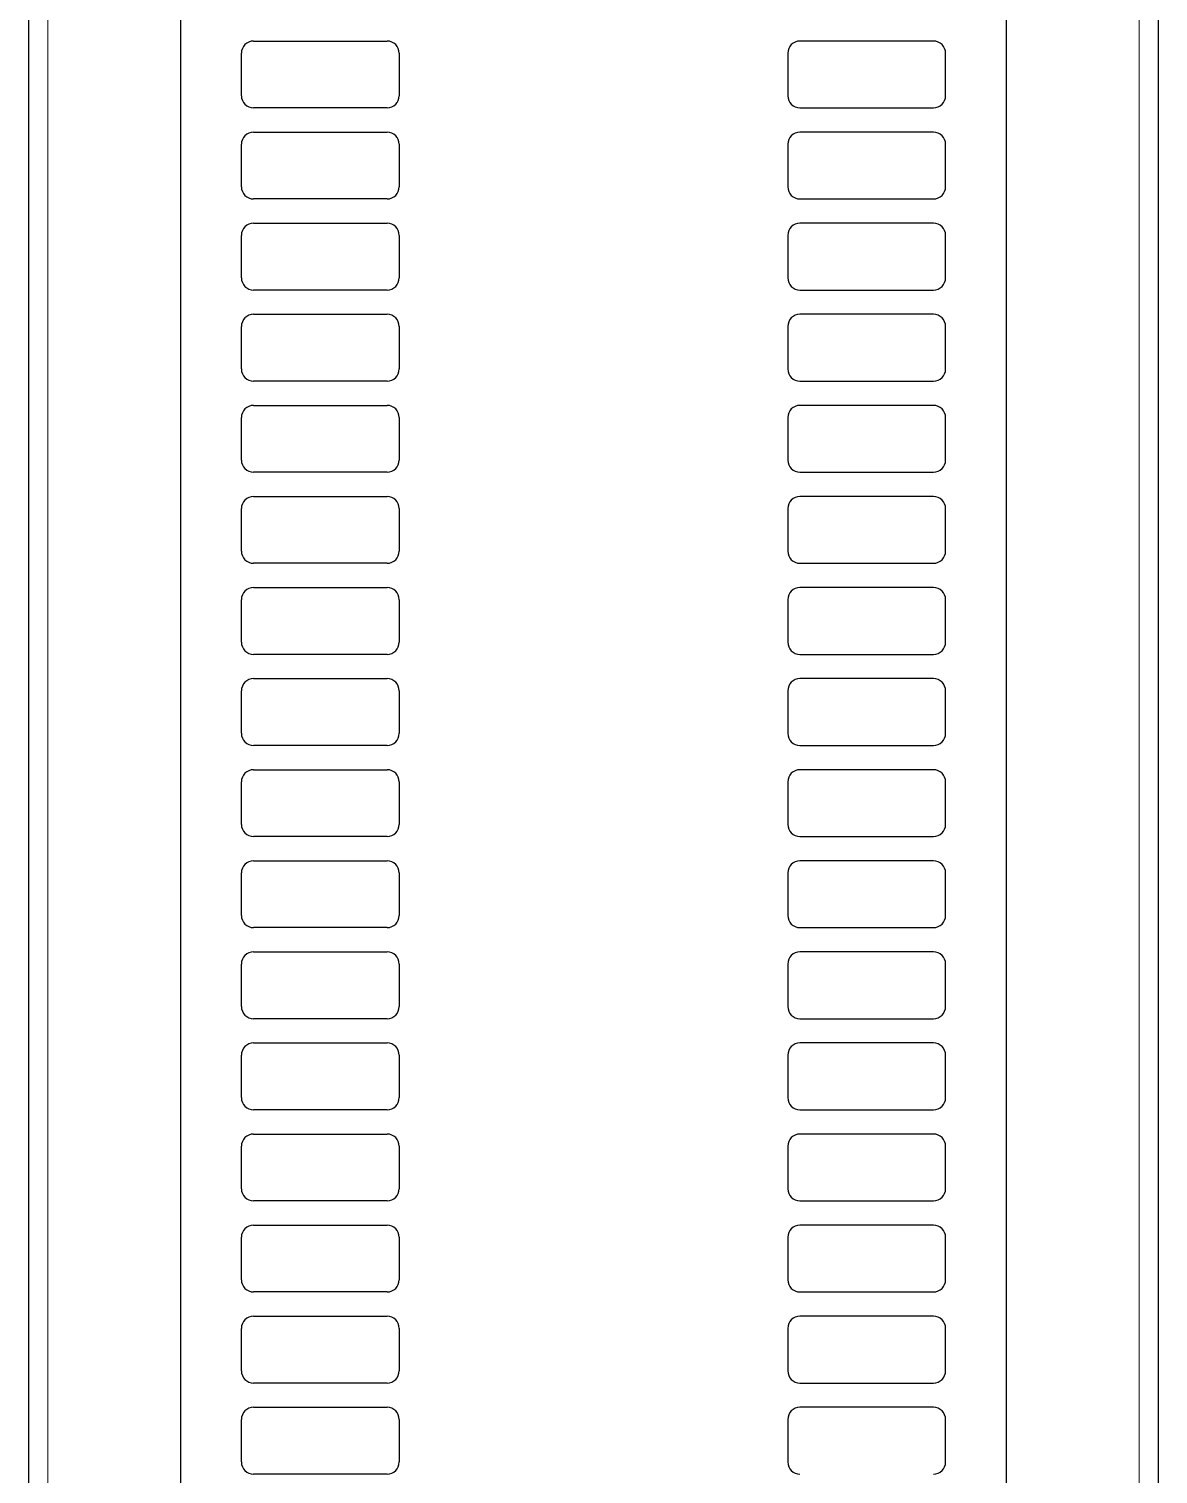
# Model space of a CAD drawing. Header units: millimetres. Extents: x -312 to 553, y -456 to 1988.
# Drawn here: x 302.6 to 488.6, y 1396.8 to 1634.8 of the extents above; entities that cross this region are included whole.
import ezdxf

# ---------------------------------------------------------------- set-up
doc = ezdxf.new("R2010")
doc.units = ezdxf.units.MM

msp = doc.modelspace()

# ---------------------------------------------------------------- linework, layer by layer
at = {"color": 7, "linetype": 'Continuous', "lineweight": 25}
for p, q in [((302.63, -240.25), (302.63, 1842.75)), ((488.63, 1842.75), (488.63, -240.25)), ((327.63, -240.25), (327.63, 1813.55)), ((463.63, 1813.55), (463.63, -240.25)), ((339.63, 1632.75), (361.63, 1632.75)), ((451.63, 1632.75), (429.63, 1632.75)), ((337.63, 1623.75), (337.63, 1630.75)), ((363.63, 1630.75), (363.63, 1623.75)), ((427.63, 1630.75), (427.63, 1623.75)), ((453.63, 1623.75), (453.63, 1630.75)), ((361.63, 1621.75), (339.63, 1621.75)), ((429.63, 1621.75), (451.63, 1621.75)), ((339.63, 1617.75), (361.63, 1617.75)), ((451.63, 1617.75), (429.63, 1617.75)), ((337.63, 1608.75), (337.63, 1615.75)), ((363.63, 1615.75), (363.63, 1608.75)), ((427.63, 1615.75), (427.63, 1608.75)), ((453.63, 1608.75), (453.63, 1615.75)), ((361.63, 1606.75), (339.63, 1606.75)), ((429.63, 1606.75), (451.63, 1606.75)), ((339.63, 1602.75), (361.63, 1602.75)), ((451.63, 1602.75), (429.63, 1602.75)), ((337.63, 1593.75), (337.63, 1600.75)), ((363.63, 1600.75), (363.63, 1593.75)), ((427.63, 1600.75), (427.63, 1593.75)), ((453.63, 1593.75), (453.63, 1600.75)), ((361.63, 1591.75), (339.63, 1591.75)), ((429.63, 1591.75), (451.63, 1591.75)), ((339.63, 1587.75), (361.63, 1587.75)), ((451.63, 1587.75), (429.63, 1587.75)), ((337.63, 1578.75), (337.63, 1585.75)), ((363.63, 1585.75), (363.63, 1578.75)), ((427.63, 1585.75), (427.63, 1578.75)), ((453.63, 1578.75), (453.63, 1585.75)), ((361.63, 1576.75), (339.63, 1576.75)), ((429.63, 1576.75), (451.63, 1576.75)), ((339.63, 1572.75), (361.63, 1572.75)), ((451.63, 1572.75), (429.63, 1572.75)), ((337.63, 1563.75), (337.63, 1570.75)), ((363.63, 1570.75), (363.63, 1563.75)), ((427.63, 1570.75), (427.63, 1563.75)), ((453.63, 1563.75), (453.63, 1570.75)), ((361.63, 1561.75), (339.63, 1561.75)), ((429.63, 1561.75), (451.63, 1561.75)), ((339.63, 1557.75), (361.63, 1557.75)), ((451.63, 1557.75), (429.63, 1557.75)), ((337.63, 1548.75), (337.63, 1555.75)), ((363.63, 1555.75), (363.63, 1548.75)), ((427.63, 1555.75), (427.63, 1548.75)), ((453.63, 1548.75), (453.63, 1555.75)), ((361.63, 1546.75), (339.63, 1546.75)), ((429.63, 1546.75), (451.63, 1546.75)), ((339.63, 1542.75), (361.63, 1542.75)), ((451.63, 1542.75), (429.63, 1542.75)), ((337.63, 1533.75), (337.63, 1540.75)), ((363.63, 1540.75), (363.63, 1533.75)), ((427.63, 1540.75), (427.63, 1533.75)), ((453.63, 1533.75), (453.63, 1540.75)), ((361.63, 1531.75), (339.63, 1531.75)), ((429.63, 1531.75), (451.63, 1531.75)), ((337.63, 1518.75), (337.63, 1525.75)), ((339.63, 1527.75), (361.63, 1527.75)), ((363.63, 1525.75), (363.63, 1518.75)), ((427.63, 1525.75), (427.63, 1518.75)), ((451.63, 1527.75), (429.63, 1527.75)), ((453.63, 1518.75), (453.63, 1525.75)), ((361.63, 1516.75), (339.63, 1516.75)), ((429.63, 1516.75), (451.63, 1516.75)), ((339.63, 1512.75), (361.63, 1512.75)), ((451.63, 1512.75), (429.63, 1512.75)), ((337.63, 1503.75), (337.63, 1510.75)), ((363.63, 1510.75), (363.63, 1503.75)), ((427.63, 1510.75), (427.63, 1503.75)), ((453.63, 1503.75), (453.63, 1510.75)), ((361.63, 1501.75), (339.63, 1501.75)), ((429.63, 1501.75), (451.63, 1501.75)), ((339.63, 1497.75), (361.63, 1497.75)), ((451.63, 1497.75), (429.63, 1497.75)), ((337.63, 1488.75), (337.63, 1495.75)), ((363.63, 1495.75), (363.63, 1488.75)), ((427.63, 1495.75), (427.63, 1488.75)), ((453.63, 1488.75), (453.63, 1495.75)), ((361.63, 1486.75), (339.63, 1486.75)), ((429.63, 1486.75), (451.63, 1486.75)), ((339.63, 1482.75), (361.63, 1482.75)), ((451.63, 1482.75), (429.63, 1482.75)), ((337.63, 1473.75), (337.63, 1480.75)), ((363.63, 1480.75), (363.63, 1473.75)), ((427.63, 1480.75), (427.63, 1473.75)), ((453.63, 1473.75), (453.63, 1480.75)), ((361.63, 1471.75), (339.63, 1471.75)), ((429.63, 1471.75), (451.63, 1471.75)), ((339.63, 1467.75), (361.63, 1467.75)), ((451.63, 1467.75), (429.63, 1467.75)), ((337.63, 1458.75), (337.63, 1465.75)), ((363.63, 1465.75), (363.63, 1458.75)), ((427.63, 1465.75), (427.63, 1458.75)), ((453.63, 1458.75), (453.63, 1465.75)), ((361.63, 1456.75), (339.63, 1456.75)), ((429.63, 1456.75), (451.63, 1456.75)), ((339.63, 1452.75), (361.63, 1452.75)), ((451.63, 1452.75), (429.63, 1452.75)), ((337.63, 1443.75), (337.63, 1450.75)), ((363.63, 1450.75), (363.63, 1443.75)), ((427.63, 1450.75), (427.63, 1443.75)), ((453.63, 1443.75), (453.63, 1450.75)), ((361.63, 1441.75), (339.63, 1441.75)), ((429.63, 1441.75), (451.63, 1441.75)), ((339.63, 1437.75), (361.63, 1437.75)), ((451.63, 1437.75), (429.63, 1437.75)), ((337.63, 1428.75), (337.63, 1435.75)), ((363.63, 1435.75), (363.63, 1428.75)), ((427.63, 1435.75), (427.63, 1428.75)), ((453.63, 1428.75), (453.63, 1435.75)), ((361.63, 1426.75), (339.63, 1426.75)), ((429.63, 1426.75), (451.63, 1426.75)), ((339.63, 1422.75), (361.63, 1422.75)), ((451.63, 1422.75), (429.63, 1422.75)), ((337.63, 1413.75), (337.63, 1420.75)), ((363.63, 1420.75), (363.63, 1413.75)), ((427.63, 1420.75), (427.63, 1413.75)), ((453.63, 1413.75), (453.63, 1420.75)), ((361.63, 1411.75), (339.63, 1411.75)), ((429.63, 1411.75), (451.63, 1411.75)), ((339.63, 1407.75), (361.63, 1407.75)), ((451.63, 1407.75), (429.63, 1407.75)), ((337.63, 1398.75), (337.63, 1405.75)), ((363.63, 1405.75), (363.63, 1398.75)), ((427.63, 1405.75), (427.63, 1398.75)), ((453.63, 1398.75), (453.63, 1405.75)), ((361.63, 1396.75), (339.63, 1396.75))]:
    msp.add_line(p, q, dxfattribs=at)
at = {"color": 8, "linetype": 'Continuous', "lineweight": 18}
for p, q in [((305.73, -240.25), (305.73, 1813.55)), ((485.53, 1813.55), (485.53, -240.25))]:
    msp.add_line(p, q, dxfattribs=at)
at = {"color": 7, "linetype": 'Continuous', "lineweight": 25}
for centre, start, end in [((339.63, 1630.75), 90, 180), ((361.63, 1630.75), 0, 90), ((429.63, 1630.75), 90, 180), ((451.63, 1630.75), 0, 90), ((339.63, 1623.75), 180, 270), ((361.63, 1623.75), 270, 0), ((429.63, 1623.75), 180, 270), ((451.63, 1623.75), 270, 0), ((339.63, 1615.75), 90, 180), ((361.63, 1615.75), 0, 90), ((429.63, 1615.75), 90, 180), ((451.63, 1615.75), 0, 90), ((339.63, 1608.75), 180, 270), ((361.63, 1608.75), 270, 0), ((429.63, 1608.75), 180, 270), ((451.63, 1608.75), 270, 0), ((339.63, 1600.75), 90, 180), ((361.63, 1600.75), 0, 90), ((429.63, 1600.75), 90, 180), ((451.63, 1600.75), 0, 90), ((339.63, 1593.75), 180, 270), ((361.63, 1593.75), 270, 0), ((429.63, 1593.75), 180, 270), ((451.63, 1593.75), 270, 0), ((339.63, 1585.75), 90, 180), ((361.63, 1585.75), 0, 90), ((429.63, 1585.75), 90, 180), ((451.63, 1585.75), 0, 90), ((339.63, 1578.75), 180, 270), ((361.63, 1578.75), 270, 0), ((429.63, 1578.75), 180, 270), ((451.63, 1578.75), 270, 0), ((339.63, 1570.75), 90, 180), ((361.63, 1570.75), 0, 90), ((429.63, 1570.75), 90, 180), ((451.63, 1570.75), 0, 90), ((339.63, 1563.75), 180, 270), ((361.63, 1563.75), 270, 0), ((429.63, 1563.75), 180, 270), ((451.63, 1563.75), 270, 0), ((339.63, 1555.75), 90, 180), ((361.63, 1555.75), 0, 90), ((429.63, 1555.75), 90, 180), ((451.63, 1555.75), 0, 90), ((339.63, 1548.75), 180, 270), ((361.63, 1548.75), 270, 0), ((429.63, 1548.75), 180, 270), ((451.63, 1548.75), 270, 0), ((339.63, 1540.75), 90, 180), ((361.63, 1540.75), 0, 90), ((429.63, 1540.75), 90, 180), ((451.63, 1540.75), 0, 90), ((339.63, 1533.75), 180, 270), ((361.63, 1533.75), 270, 0), ((429.63, 1533.75), 180, 270), ((451.63, 1533.75), 270, 0), ((339.63, 1525.75), 90, 180), ((361.63, 1525.75), 0, 90), ((429.63, 1525.75), 90, 180), ((451.63, 1525.75), 0, 90), ((339.63, 1518.75), 180, 270), ((361.63, 1518.75), 270, 0), ((429.63, 1518.75), 180, 270), ((451.63, 1518.75), 270, 0), ((339.63, 1510.75), 90, 180), ((361.63, 1510.75), 0, 90), ((429.63, 1510.75), 90, 180), ((451.63, 1510.75), 0, 90), ((339.63, 1503.75), 180, 270), ((361.63, 1503.75), 270, 0), ((429.63, 1503.75), 180, 270), ((451.63, 1503.75), 270, 0), ((339.63, 1495.75), 90, 180), ((361.63, 1495.75), 0, 90), ((429.63, 1495.75), 90, 180), ((451.63, 1495.75), 0, 90), ((339.63, 1488.75), 180, 270), ((361.63, 1488.75), 270, 0), ((429.63, 1488.75), 180, 270), ((451.63, 1488.75), 270, 0), ((339.63, 1480.75), 90, 180), ((361.63, 1480.75), 0, 90), ((429.63, 1480.75), 90, 180), ((451.63, 1480.75), 0, 90), ((339.63, 1473.75), 180, 270), ((361.63, 1473.75), 270, 0), ((429.63, 1473.75), 180, 270), ((451.63, 1473.75), 270, 0), ((339.63, 1465.75), 90, 180), ((361.63, 1465.75), 0, 90), ((429.63, 1465.75), 90, 180), ((451.63, 1465.75), 0, 90), ((339.63, 1458.75), 180, 270), ((361.63, 1458.75), 270, 0), ((429.63, 1458.75), 180, 270), ((451.63, 1458.75), 270, 0), ((339.63, 1450.75), 90, 180), ((361.63, 1450.75), 0, 90), ((429.63, 1450.75), 90, 180), ((451.63, 1450.75), 0, 90), ((339.63, 1443.75), 180, 270), ((361.63, 1443.75), 270, 0), ((429.63, 1443.75), 180, 270), ((451.63, 1443.75), 270, 0), ((339.63, 1435.75), 90, 180), ((361.63, 1435.75), 0, 90), ((429.63, 1435.75), 90, 180), ((451.63, 1435.75), 0, 90), ((339.63, 1428.75), 180, 270), ((361.63, 1428.75), 270, 0), ((429.63, 1428.75), 180, 270), ((451.63, 1428.75), 270, 0), ((339.63, 1420.75), 90, 180), ((361.63, 1420.75), 0, 90), ((429.63, 1420.75), 90, 180), ((451.63, 1420.75), 0, 90), ((339.63, 1413.75), 180, 270), ((361.63, 1413.75), 270, 0), ((429.63, 1413.75), 180, 270), ((451.63, 1413.75), 270, 0), ((339.63, 1405.75), 90, 180), ((361.63, 1405.75), 0, 90), ((429.63, 1405.75), 90, 180), ((451.63, 1405.75), 0, 90), ((339.63, 1398.75), 180, 270), ((361.63, 1398.75), 270, 0), ((429.63, 1398.75), 180, 270), ((451.63, 1398.75), 270, 0)]:
    msp.add_arc(centre, 2, start, end, dxfattribs=at)

doc.saveas('drawing.dxf')
